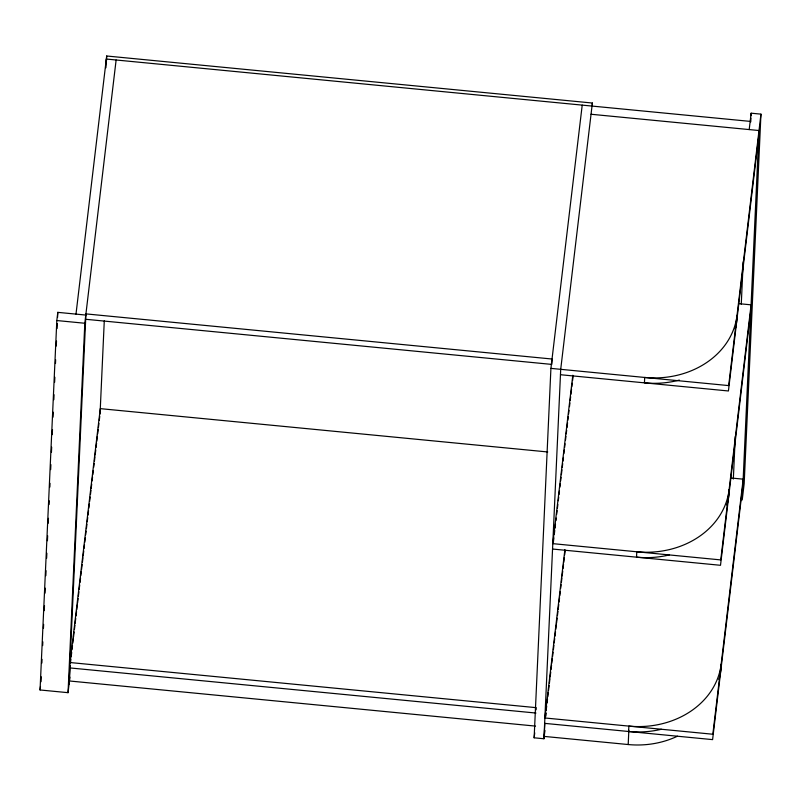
<?xml version="1.0" encoding="UTF-8"?>
<svg xmlns="http://www.w3.org/2000/svg" width="801" height="801" viewBox="0 0 801 801"><rect width="100%" height="100%" fill="white"/><g stroke="black" fill="none" stroke-linecap="round" stroke-linejoin="round"><path stroke-width="1.2" d="M69.897 677.055L68.045 692.675L40.05 689.971L56.821 320.54L57.802 312.35L85.797 315.063M41.021 681.781L41.252 676.785M41.872 663.058L42.042 659.313M42.663 645.586L42.833 641.841M43.464 628.114L43.634 624.369M44.255 610.642L44.486 605.646M45.046 593.171L45.277 588.174M45.837 575.699L46.068 570.702M46.638 558.217L46.858 553.231M47.429 540.745L47.66 535.759M48.22 523.273L48.45 518.287M49.071 504.55L49.241 500.805M49.862 487.078L50.032 483.333M50.663 469.606L50.884 464.62M51.454 452.134L51.675 447.148M52.245 434.663L52.476 429.666M53.036 417.191L53.267 412.195M53.827 399.719L54.057 394.723M54.628 382.247L54.848 377.251M55.479 363.524L55.649 359.779M56.27 346.052L56.501 341.056M57.061 328.58L57.292 323.584M57.572 317.346L57.802 312.35M68.045 692.675L84.816 323.254L116.125 59.995M69.016 684.485L85.927 313.892L552.029 359.018L551.779 364.405L85.687 319.279M70.077 666.772L69.437 680.98L535.529 726.106M105.922 67.785L106.323 59.044L750.177 121.382M106.453 60.996L106.683 56L592.38 103.029L592.259 105.522M100.045 414.027L104.28 320.841M544.91 730.562L543.939 738.752L534.137 737.801L550.918 368.38L582.217 105.121M536.099 709.816L536.199 707.663L70.098 662.537L100.285 408.64L547.744 451.964M543.939 738.752L560.71 369.331L592.38 103.029M544.81 723.383L544.219 736.409L628.194 744.54A81.612 68.285 2.6 0 0 677.456 736.199M545.731 716.384L545.892 712.83L545.471 716.344M628.194 744.54L628.845 730.332M733.336 479.028L735.258 436.595M741.265 304.3L743.198 261.867M750.757 121.922L750.927 118.178M751.038 115.684L751.148 113.191L760.95 114.142L744.179 483.564L742.227 499.944L758.998 130.523L591.038 114.253M75.995 314.112L106.683 56M40.05 689.971L40.471 686.457M70.148 665.451L69.857 667.924L535.949 713.05M70.408 663.248L70.888 659.253M71.179 656.78L71.7 652.445M72.06 649.351L72.511 645.636M72.801 643.153L73.312 638.828M73.542 636.965L74.123 632.009M74.423 629.536L74.934 625.211M75.154 623.338L75.745 618.382M76.045 615.909L76.556 611.594M76.776 609.711L77.367 604.765M77.587 602.933L78.097 598.567M78.398 596.094L78.909 591.789M79.199 589.316L79.72 584.94M80.02 582.467L80.531 578.182M80.821 575.699L81.342 571.323M81.552 569.511L82.143 564.565M82.443 562.092L82.964 557.696M83.174 555.894L83.765 550.948M84.055 548.475L84.495 544.76M84.796 542.287L85.317 537.882M85.677 534.858L86.118 531.143M86.418 528.67L86.939 524.255M87.229 521.781L87.74 517.526M88.03 515.053L88.561 510.637M88.851 508.154L89.362 503.909M89.652 501.436L90.173 497.01M90.473 494.527L90.974 490.292M91.204 488.34L91.714 484.104M92.095 480.91L92.536 477.196M92.826 474.713L93.327 470.487M93.707 467.283L94.158 463.569M94.448 461.096L94.949 456.88M95.189 454.898L95.77 449.942M96.07 447.469L96.571 443.263M96.801 441.271L97.392 436.325M97.692 433.842L98.183 429.646M98.423 427.654L98.923 423.459M99.304 420.225L99.765 416.37M572.815 375.258L552.8 543.649L720.76 559.909L751.088 304.841L738.642 303.639M553.431 541.606L553.881 537.892M554.322 534.177L554.763 530.462M555.053 527.989L555.493 524.275M555.934 520.56L556.234 518.077M556.675 514.362L557.116 510.658M557.406 508.174L557.856 504.46M558.297 500.745L558.738 497.031M559.028 494.557L559.468 490.843M559.909 487.128L560.36 483.414M560.65 480.94L561.09 477.226M561.381 474.743L561.972 469.797M562.272 467.313L562.713 463.599M563.003 461.126L563.443 457.411M563.884 453.696L564.335 449.982M564.625 447.509L565.065 443.794M565.506 440.079L565.947 436.365M566.247 433.882L566.687 430.167M566.978 427.694L567.569 422.738M567.859 420.265L568.309 416.55M568.6 414.077L569.04 410.362M569.481 406.648L569.922 402.933M570.222 400.45L570.662 396.735M570.953 394.262L571.544 389.306M571.834 386.833L572.284 383.118M572.575 380.645L573.166 375.689M534.137 737.801L534.728 732.835M564.905 549.576L544.88 717.976L712.84 734.237L743.168 479.168L730.732 477.957M546.182 710.357L546.693 706.021M547.063 702.928L547.504 699.213M547.804 696.74L548.315 692.404M548.535 690.552L549.126 685.606M549.416 683.133L549.937 678.787M550.157 676.945L550.748 671.999M551.038 669.516L551.559 665.16M551.769 663.328L552.36 658.382M552.59 656.5L553.101 652.194M553.391 649.721L553.912 645.356M554.202 642.873L554.713 638.587M555.013 636.104L555.534 631.729M555.824 629.256L556.335 624.97M556.565 623.068L557.146 618.112M557.446 615.639L557.957 611.363M558.177 609.441L558.768 604.495M559.068 602.012L559.569 597.746M559.799 595.824L560.31 591.559M560.68 588.395L561.121 584.68M561.421 582.207L561.922 577.952M562.152 576.019L562.743 571.063M563.043 568.59L563.544 564.335M563.774 562.392L564.365 557.446M564.655 554.963L565.166 550.728M749.205 129.572L751.148 113.191M760.95 114.142L728.68 385.591L550.918 368.38M758.757 135.91L728.429 390.978L560.47 374.718M750.837 310.227L720.51 565.296L552.55 549.035M742.928 484.555L712.6 739.623L544.64 723.363M56.821 320.54L84.816 323.254M718.877 679.408A84.425 70.638 2.6 0 0 720.95 669.416L721.19 664.029A84.425 70.638 2.6 0 1 628.865 726.106L628.615 731.493A84.425 70.638 2.6 0 0 661.396 729.26M735.218 328.971A84.425 70.638 2.6 0 0 736.78 320.77L737.02 315.384A84.425 70.638 2.6 0 1 644.695 377.461L644.445 382.848A84.425 70.638 2.6 0 0 679.328 380.085M726.797 505.081A84.425 70.638 2.6 0 0 728.86 495.098L729.11 489.711A84.425 70.638 2.6 0 1 636.775 551.779L636.535 557.166A84.425 70.638 2.6 0 0 669.306 554.933"/></g></svg>
